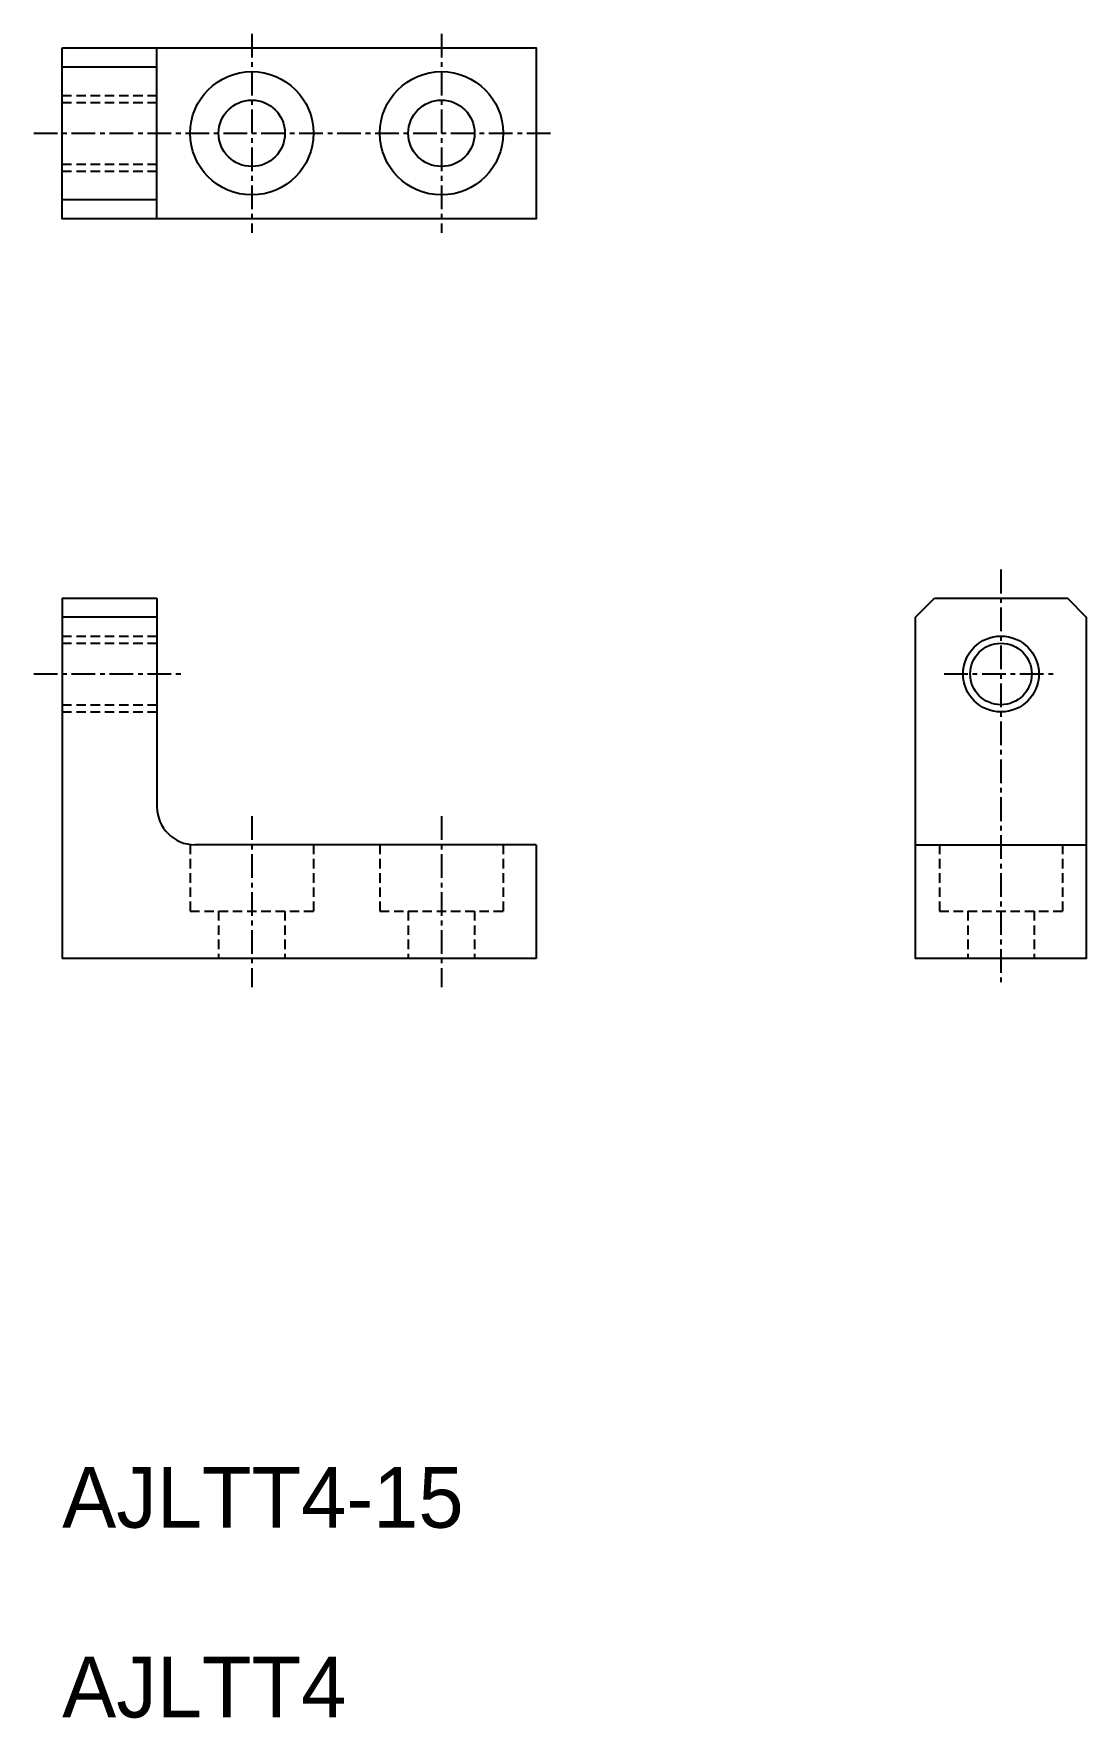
# Model space of a CAD drawing. Extents: x -738.4 to -682.9, y -986.4 to -897.6.
import ezdxf

# ---------------------------------------------------------------- set-up
doc = ezdxf.new("R2010")
doc.units = 0
doc.linetypes.add('CENTER', pattern=[2, 1.25, -0.25, 0.25, -0.25])
doc.linetypes.add('DASHED', pattern=[0.75, 0.5, -0.25])
doc.layers.get('0').update_dxf_attribs({"linetype": 'CONTINUOUS'})
doc.layers.add('CENTER', color=1, linetype='CENTER')

msp = doc.modelspace()

# ---------------------------------------------------------------- linework, layer by layer
at = {"color": 7, "linetype": 'CONTINUOUS'}
for p, q in [((-731.912, -907.327), (-731.912, -898.327)), ((-736.912, -899.327), (-731.912, -899.327)), ((-731.912, -906.327), (-736.912, -906.327)), ((-736.912, -927.327), (-731.912, -927.327)), ((-736.912, -927.327), (-736.912, -946.327)), ((-731.912, -927.327), (-731.912, -938.327)), ((-731.912, -928.327), (-736.912, -928.327)), ((-711.912, -940.327), (-729.912, -940.327)), ((-711.912, -940.327), (-711.912, -946.327)), ((-691.912, -940.327), (-682.912, -940.327)), ((-711.912, -946.327), (-736.912, -946.327))]:
    msp.add_line(p, q, dxfattribs=at)
at = {"color": 3, "linetype": 'DASHED'}
for p, q in [((-736.912, -900.827), (-731.912, -900.827)), ((-736.912, -901.206), (-731.912, -901.206)), ((-736.912, -904.448), (-731.912, -904.448)), ((-736.912, -904.827), (-731.912, -904.827)), ((-736.912, -929.327), (-731.912, -929.327)), ((-736.912, -929.706), (-731.912, -929.706)), ((-736.912, -932.948), (-731.912, -932.948)), ((-736.912, -933.327), (-731.912, -933.327)), ((-730.162, -940.327), (-730.162, -943.827)), ((-723.662, -940.327), (-723.662, -943.827)), ((-720.162, -940.327), (-720.162, -943.827)), ((-713.662, -940.327), (-713.662, -943.827)), ((-690.662, -940.327), (-690.662, -943.827)), ((-684.162, -940.327), (-684.162, -943.827)), ((-730.162, -943.827), (-723.662, -943.827)), ((-728.662, -943.827), (-728.662, -946.327)), ((-725.162, -943.827), (-725.162, -946.327)), ((-720.162, -943.827), (-713.662, -943.827)), ((-718.662, -943.827), (-718.662, -946.327)), ((-715.162, -943.827), (-715.162, -946.327)), ((-690.662, -943.827), (-684.162, -943.827)), ((-689.162, -943.827), (-689.162, -946.327)), ((-685.662, -943.827), (-685.662, -946.327))]:
    msp.add_line(p, q, dxfattribs=at)
at = {"color": 7, "linetype": 'CONTINUOUS'}
for points in [[(-736.912, -898.327), (-711.912, -898.327), (-711.912, -907.327), (-736.912, -907.327)], [(-690.912, -927.327), (-683.912, -927.327), (-682.912, -928.327), (-682.912, -946.327), (-691.912, -946.327), (-691.912, -928.327)]]:
    msp.add_lwpolyline(points, close=True, dxfattribs=at)
for centre, radius in [((-726.912, -902.827), 3.25), ((-716.912, -902.827), 3.25), ((-726.912, -902.827), 1.75), ((-716.912, -902.827), 1.75), ((-687.412, -931.327), 1.621)]:
    msp.add_circle(centre, radius, dxfattribs=at)
at = {"color": 3, "linetype": 'CONTINUOUS'}
msp.add_circle((-687.412, -931.327), 2, dxfattribs=at)
at = {"color": 7, "linetype": 'CONTINUOUS'}
msp.add_arc((-729.912, -938.327), 2, 180, 270, dxfattribs=at)
at = {"layer": 'CENTER', "color": 1, "linetype": 'CENTER'}
for p, q in [((-726.912, -897.577), (-726.912, -908.077)), ((-716.912, -897.577), (-716.912, -908.077)), ((-738.412, -902.827), (-710.912, -902.827)), ((-687.412, -925.827), (-687.412, -947.827)), ((-738.412, -931.327), (-730.412, -931.327)), ((-690.412, -931.327), (-684.412, -931.327)), ((-690.412, -931.327), (-684.412, -931.327)), ((-726.912, -938.827), (-726.912, -947.827)), ((-716.912, -938.827), (-716.912, -947.827))]:
    msp.add_line(p, q, dxfattribs=at)

# ---------------------------------------------------------------- texts
at = {"color": 7, "linetype": 'CONTINUOUS'}
for s, p in [('AJLTT4-15', (-736.912, -976.327)), ('AJLTT4', (-736.912, -986.327))]:
    msp.add_text(s, height=3.2, dxfattribs=at).set_placement(p)

doc.saveas('drawing.dxf')
